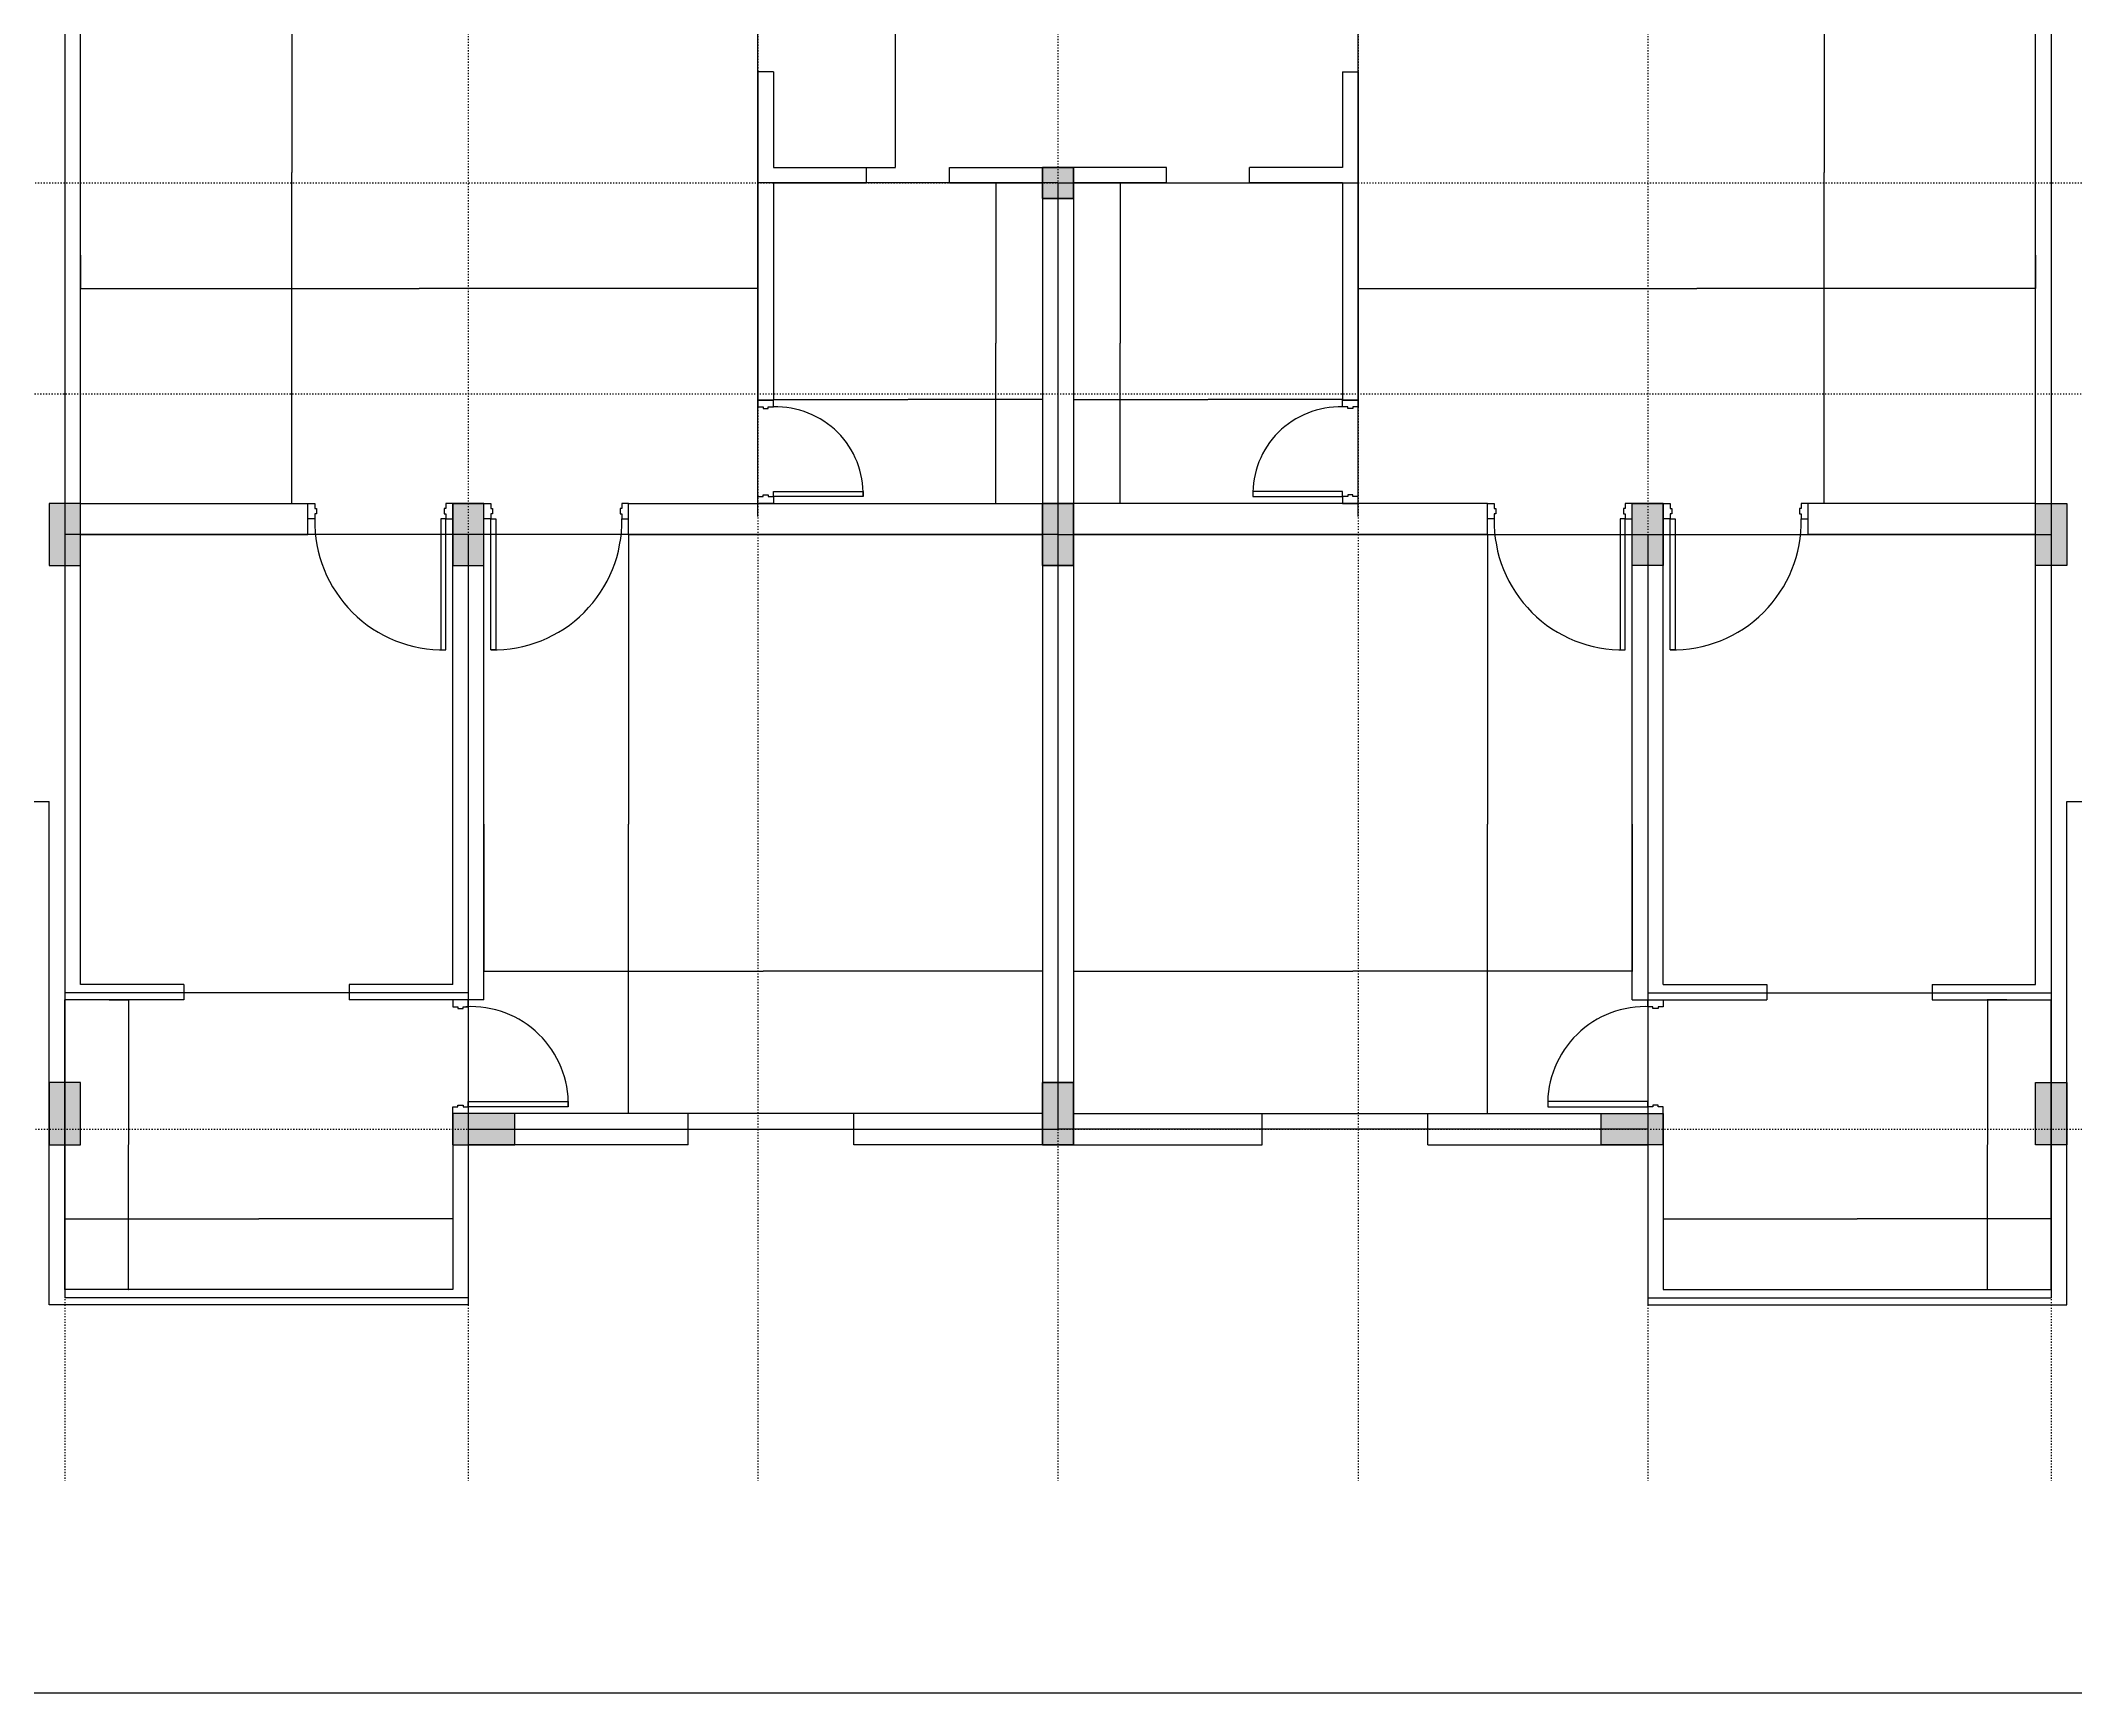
# Model space of a CAD drawing. Header units: metres. Extents: x -72765 to 212724, y -99942 to -66417.
# Drawn here: x 166589 to 188135, y -99452 to -81946 of the extents above; entities that cross this region are included whole.
import ezdxf

# ---------------------------------------------------------------- set-up
doc = ezdxf.new("R2010")
doc.units = ezdxf.units.M
doc.header["$MEASUREMENT"] = 0
doc.linetypes.add('ACAD_ISO03W100', pattern=[30, 12, -18])
for name, color, linetype in [('Beam', 6, 'Continuous'), ('column', 1, 'Continuous'), ('Column_Centreline', 254, 'ACAD_ISO03W100'), ('dim', 192, 'Continuous'), ('Door', 3, 'Continuous')]:
    doc.layers.add(name, color=color, linetype=linetype)
doc.layers.add('Wall', color=7, linetype='Continuous', lineweight=30)
doc.styles.get("Standard").update_dxf_attribs({"font": 'arial.ttf'})
doc.dimstyles.get("Standard").update_dxf_attribs({"dimtxt": 0.18, "dimasz": 0.18, "dimexe": 0.18, "dimexo": 0.0625, "dimgap": 0.09, "dimtad": 0, "dimtih": 1, "dimtoh": 1, "dimdec": 1, "dimzin": 0, "dimdsep": 46, "dimlunit": 4, "dimtxsty": 'Standard', "dimcen": 0.09, "dimadec": 0, "dimazin": 0, "dimtfac": 1, "dimtdec": 1, "dimtofl": 0, "dimtmove": 0, "dimatfit": 3, "dimfxl": 1, "dimtolj": 1, "dimtzin": 0, "dimarcsym": 0})

# ---------------------------------------------------------------- blocks, each defined once
blk = doc.blocks.new('*D383')
at = {"layer": 'Defpoints', "color": 0, "transparency": 16777216}
for p in [(171281.7558657596, -90244.36399178891), (177197.6385513732, -90244.36399178891), (171281.7558657596, -91804.2031534315)]:
    blk.add_point(p, dxfattribs=at)
at = {"layer": 'dim', "color": 0, "lineweight": -2, "transparency": 16777216}
for p, q in [((171281.7558657596, -90244.42649178891), (171281.7558657596, -91804.3831534315)), ((177197.6385513732, -90244.42649178891), (177197.6385513732, -91804.3831534315)), ((171281.9358657596, -91804.2031534315), (174239.380919344, -91804.2031534315)), ((177197.4585513732, -91804.2031534315), (174240.0134977887, -91804.2031534315))]:
    blk.add_line(p, q, dxfattribs=at)
at = {"layer": 'dim', "color": 0, "transparency": 16777216}
for points in [[(171281.9358657596, -91804.1731534315), (171281.9358657596, -91804.2331534315), (171281.7558657596, -91804.2031534315)], [(177197.4585513732, -91804.1731534315), (177197.4585513732, -91804.2331534315), (177197.6385513732, -91804.2031534315)]]:
    blk.add_solid(points, dxfattribs=at)
at = {"layer": 'dim', "color": 0, "transparency": 16777216, "insert": (174239.6972085664, -91804.2031534315), "char_height": 0.18, "attachment_point": 5}
blk.add_mtext("\\A1;493'", dxfattribs=at)
blk = doc.blocks.new('*D384')
at = {"layer": 'Defpoints', "color": 0, "transparency": 16777216}
for p in [(172815.5032287021, -87176.8692659157), (176197.9639308878, -87176.8692659157), (176197.9639308878, -93311.85871766218)]:
    blk.add_point(p, dxfattribs=at)
at = {"layer": 'dim', "color": 0, "lineweight": -2, "transparency": 16777216}
for p, q in [((176197.9014308878, -87176.8692659157), (172815.3232287022, -87176.8692659157)), ((172815.5032287021, -87177.04926591569), (172815.5032287021, -90244.18202725961)), ((172815.5032287021, -93311.67871766219), (172815.5032287021, -90244.54595631827)), ((176197.9014308878, -93311.85871766218), (172815.3232287022, -93311.85871766218))]:
    blk.add_line(p, q, dxfattribs=at)
at = {"layer": 'dim', "color": 0, "transparency": 16777216}
for points in [[(172815.4732287021, -87177.04926591569), (172815.5332287021, -87177.04926591569), (172815.5032287021, -87176.8692659157)], [(172815.4732287021, -93311.67871766219), (172815.5332287021, -93311.67871766219), (172815.5032287021, -93311.85871766218)]]:
    blk.add_solid(points, dxfattribs=at)
at = {"layer": 'dim', "color": 0, "transparency": 16777216, "insert": (172815.5032287021, -90244.36399178898), "char_height": 0.18, "attachment_point": 5}
blk.add_mtext('\\A1;511\'-3"', dxfattribs=at)
blk = doc.blocks.new('*D385')
at = {"layer": 'Defpoints', "color": 0, "transparency": 16777216}
for p in [(167313.7157171311, -92106.77150392637), (167520.689255265, -95174.26622979942), (167520.6892552699, -95174.26622979942)]:
    blk.add_point(p, dxfattribs=at)
at = {"layer": 'dim', "color": 0, "lineweight": -2, "transparency": 16777216}
for p, q in [((167313.7782171311, -92106.77150392637), (167520.8692552699, -92106.77150392637)), ((167520.6892552699, -92106.95150392636), (167520.6892552699, -93640.21659537585)), ((167520.6892552699, -95174.08622979943), (167520.6892552699, -93640.82113834994)), ((167520.751755265, -95174.26622979942), (167520.8692552699, -95174.26622979942))]:
    blk.add_line(p, q, dxfattribs=at)
at = {"layer": 'dim', "color": 0, "transparency": 16777216}
for points in [[(167520.6592552699, -92106.95150392636), (167520.7192552699, -92106.95150392636), (167520.6892552699, -92106.77150392637)], [(167520.6592552699, -95174.08622979943), (167520.7192552699, -95174.08622979943), (167520.6892552699, -95174.26622979942)]]:
    blk.add_solid(points, dxfattribs=at)
at = {"layer": 'dim', "color": 0, "transparency": 16777216, "insert": (167520.6892552699, -93640.51886686294), "char_height": 0.18, "attachment_point": 5}
blk.add_mtext('\\A1;255\'-7{\\H1x;\\S1/2;}"', dxfattribs=at)
blk = doc.blocks.new('*D386')
at = {"layer": 'Defpoints', "color": 0, "transparency": 16777216}
for p in [(166844.8438515513, -94289.74592498629), (170953.0957165593, -94289.74592498629), (166844.8438515513, -94427.29474625498)]:
    blk.add_point(p, dxfattribs=at)
at = {"layer": 'dim', "color": 0, "lineweight": -2, "transparency": 16777216}
for p, q in [((166844.8438515513, -94289.80842498629), (166844.8438515513, -94427.47474625497)), ((170953.0957165593, -94289.80842498629), (170953.0957165593, -94427.47474625497)), ((166845.0238515513, -94427.29474625498), (168898.4351251194, -94427.29474625498)), ((170952.9157165593, -94427.29474625498), (168899.5044429912, -94427.29474625498))]:
    blk.add_line(p, q, dxfattribs=at)
at = {"layer": 'dim', "color": 0, "transparency": 16777216}
for points in [[(166845.0238515513, -94427.26474625498), (166845.0238515513, -94427.32474625498), (166844.8438515513, -94427.29474625498)], [(170952.9157165593, -94427.26474625498), (170952.9157165593, -94427.32474625498), (170953.0957165593, -94427.29474625498)]]:
    blk.add_solid(points, dxfattribs=at)
at = {"layer": 'dim', "color": 0, "transparency": 16777216, "insert": (168898.9697840553, -94427.29474625498), "char_height": 0.18, "attachment_point": 5}
blk.add_mtext('\\A1;342\'-4{\\H1x;\\S1/2;}"', dxfattribs=at)
blk = doc.blocks.new('*D387')
at = {"layer": 'Defpoints', "color": 0, "transparency": 16777216}
for p in [(168554.0023969407, -79836.79260043339), (169248.7986648002, -79836.79260043339), (168554.0023969407, -86848.20911671498)]:
    blk.add_point(p, dxfattribs=at)
at = {"layer": 'dim', "color": 0, "lineweight": -2, "transparency": 16777216}
for p, q in [((168554.0648969407, -79836.79260043339), (169248.9786648002, -79836.79260043339)), ((169248.7986648002, -79836.97260043338), (169248.7986648002, -83342.1985256956)), ((169248.7986648002, -86848.02911671498), (169248.7986648002, -83342.80319145275)), ((168554.0648969407, -86848.20911671498), (169248.9786648002, -86848.20911671498))]:
    blk.add_line(p, q, dxfattribs=at)
at = {"layer": 'dim', "color": 0, "transparency": 16777216}
for points in [[(169248.7686648002, -79836.97260043338), (169248.8286648002, -79836.97260043338), (169248.7986648002, -79836.79260043339)], [(169248.7686648002, -86848.02911671498), (169248.8286648002, -86848.02911671498), (169248.7986648002, -86848.20911671498)]]:
    blk.add_solid(points, dxfattribs=at)
at = {"layer": 'dim', "color": 0, "transparency": 16777216, "insert": (169248.7986648002, -83342.50085857422), "char_height": 0.18, "attachment_point": 5}
blk.add_mtext('\\A1;584\'-3{\\H1x;\\S1/2;}"', dxfattribs=at)
blk = doc.blocks.new('*D388')
at = {"layer": 'Defpoints', "color": 0, "transparency": 16777216}
for p in [(167009.1739261507, -84218.92792310914), (174184.9205170325, -84208.47309689617), (167009.1739261507, -84571.11256860945)]:
    blk.add_point(p, dxfattribs=at)
at = {"layer": 'dim', "color": 0, "lineweight": -2, "transparency": 16777216}
for p, q in [((167009.1739261507, -84218.99042310914), (167009.1739261507, -84571.29256860944)), ((174184.9205170325, -84208.53559689617), (174184.9205170325, -84571.29256860944)), ((167009.3539261507, -84571.11256860945), (170596.4425762983, -84571.11256860945)), ((174184.7405170325, -84571.11256860945), (170597.6518668849, -84571.11256860945))]:
    blk.add_line(p, q, dxfattribs=at)
at = {"layer": 'dim', "color": 0, "transparency": 16777216}
for points in [[(167009.3539261507, -84571.08256860945), (167009.3539261507, -84571.14256860944), (167009.1739261507, -84571.11256860945)], [(174184.7405170325, -84571.08256860945), (174184.7405170325, -84571.14256860944), (174184.9205170325, -84571.11256860945)]]:
    blk.add_solid(points, dxfattribs=at)
at = {"layer": 'dim', "color": 0, "transparency": 16777216, "insert": (170597.0472215916, -84571.11256860945), "char_height": 0.18, "attachment_point": 5}
blk.add_mtext('\\A1;597\'-11{\\H1x;\\S1/2;}"', dxfattribs=at)
blk = doc.blocks.new('*D389')
at = {"layer": 'Defpoints', "color": 0, "transparency": 16777216}
for p in [(174349.2505916334, -85150.13167917788), (177197.6385513732, -85150.13167917788), (174349.2505916334, -85746.61472976336)]:
    blk.add_point(p, dxfattribs=at)
at = {"layer": 'dim', "color": 0, "lineweight": -2, "transparency": 16777216}
for p, q in [((174349.2505916334, -85150.19417917788), (174349.2505916334, -85746.79472976335)), ((177197.6385513732, -85150.19417917788), (177197.6385513732, -85746.79472976335)), ((174349.4305916334, -85746.61472976336), (175772.9083163873, -85746.61472976336)), ((177197.4585513732, -85746.61472976336), (175773.9808266192, -85746.61472976336))]:
    blk.add_line(p, q, dxfattribs=at)
at = {"layer": 'dim', "color": 0, "transparency": 16777216}
for points in [[(174349.4305916334, -85746.58472976336), (174349.4305916334, -85746.64472976336), (174349.2505916334, -85746.61472976336)], [(177197.4585513732, -85746.58472976336), (177197.4585513732, -85746.64472976336), (177197.6385513732, -85746.61472976336)]]:
    blk.add_solid(points, dxfattribs=at)
at = {"layer": 'dim', "color": 0, "transparency": 16777216, "insert": (175773.4445715033, -85746.61472976336), "char_height": 0.18, "attachment_point": 5}
blk.add_mtext('\\A1;237\'-4{\\H1x;\\S1/2;}"', dxfattribs=at)
blk = doc.blocks.new('*D390')
at = {"layer": 'Defpoints', "color": 0, "transparency": 16777216}
for p in [(176640.6361616462, -83452.05424164084), (176704.6483275768, -83452.05424164084), (176640.6361616462, -86848.20911671498)]:
    blk.add_point(p, dxfattribs=at)
at = {"layer": 'dim', "color": 0, "lineweight": -2, "transparency": 16777216}
for p, q in [((176640.6986616462, -83452.05424164084), (176704.8283275768, -83452.05424164084)), ((176704.6483275768, -83452.23424164084), (176704.6483275768, -85149.94971464858)), ((176704.6483275768, -86848.02911671498), (176704.6483275768, -85150.31364370724)), ((176640.6986616462, -86848.20911671498), (176704.8283275768, -86848.20911671498))]:
    blk.add_line(p, q, dxfattribs=at)
at = {"layer": 'dim', "color": 0, "transparency": 16777216}
for points in [[(176704.6183275768, -83452.23424164084), (176704.6783275768, -83452.23424164084), (176704.6483275768, -83452.05424164084)], [(176704.6183275768, -86848.02911671498), (176704.6783275768, -86848.02911671498), (176704.6483275768, -86848.20911671498)]]:
    blk.add_solid(points, dxfattribs=at)
at = {"layer": 'dim', "color": 0, "transparency": 16777216, "insert": (176704.6483275767, -85150.13167917795), "char_height": 0.18, "attachment_point": 5}
blk.add_mtext("\\A1;283'", dxfattribs=at)
blk = doc.blocks.new('*D355')
at = {"layer": 'Defpoints', "color": 0, "transparency": 16777216}
for p in [(177526.2987005735, -90244.36399178891), (183442.1813861855, -90244.36399178891), (183442.1813861855, -91804.2031534315)]:
    blk.add_point(p, dxfattribs=at)
at = {"layer": 'dim', "color": 0, "lineweight": -2, "transparency": 16777216}
for p, q in [((177526.2987005735, -90244.42649178891), (177526.2987005735, -91804.3831534315)), ((183442.1813861855, -90244.42649178891), (183442.1813861855, -91804.3831534315)), ((177526.4787005735, -91804.2031534315), (180483.9237541572, -91804.2031534315)), ((183442.0013861856, -91804.2031534315), (180484.5563326019, -91804.2031534315))]:
    blk.add_line(p, q, dxfattribs=at)
at = {"layer": 'dim', "color": 0, "transparency": 16777216}
for points in [[(177526.4787005735, -91804.1731534315), (177526.4787005735, -91804.2331534315), (177526.2987005735, -91804.2031534315)], [(183442.0013861856, -91804.1731534315), (183442.0013861856, -91804.2331534315), (183442.1813861855, -91804.2031534315)]]:
    blk.add_solid(points, dxfattribs=at)
at = {"layer": 'dim', "color": 0, "transparency": 16777216, "insert": (180484.2400433795, -91804.2031534315), "char_height": 0.18, "attachment_point": 5}
blk.add_mtext("\\A1;493'", dxfattribs=at)
blk = doc.blocks.new('*D356')
at = {"layer": 'Defpoints', "color": 0, "transparency": 16777216}
for p in [(178525.973321059, -87176.8692659157), (181908.4340232528, -87176.8692659157), (178525.973321059, -93311.85871766218)]:
    blk.add_point(p, dxfattribs=at)
at = {"layer": 'dim', "color": 0, "lineweight": -2, "transparency": 16777216}
for p, q in [((178526.035821059, -87176.8692659157), (181908.6140232528, -87176.8692659157)), ((181908.4340232528, -87177.04926591569), (181908.4340232528, -90244.18202725961)), ((181908.4340232528, -93311.67871766219), (181908.4340232528, -90244.54595631827)), ((178526.035821059, -93311.85871766218), (181908.6140232528, -93311.85871766218))]:
    blk.add_line(p, q, dxfattribs=at)
at = {"layer": 'dim', "color": 0, "transparency": 16777216}
for points in [[(181908.4040232528, -87177.04926591569), (181908.4640232528, -87177.04926591569), (181908.4340232528, -87176.8692659157)], [(181908.4040232528, -93311.67871766219), (181908.4640232528, -93311.67871766219), (181908.4340232528, -93311.85871766218)]]:
    blk.add_solid(points, dxfattribs=at)
at = {"layer": 'dim', "color": 0, "transparency": 16777216, "insert": (181908.4340232528, -90244.36399178898), "char_height": 0.18, "attachment_point": 5}
blk.add_mtext('\\A1;511\'-3"', dxfattribs=at)
blk = doc.blocks.new('*D357')
at = {"layer": 'Defpoints', "color": 0, "transparency": 16777216}
for p in [(187410.2215348156, -92106.77150392637), (187203.2479966818, -95174.26622979942), (187203.2479966869, -95174.26622979942)]:
    blk.add_point(p, dxfattribs=at)
at = {"layer": 'dim', "color": 0, "lineweight": -2, "transparency": 16777216}
for p, q in [((187410.1590348156, -92106.77150392637), (187203.0679966869, -92106.77150392637)), ((187203.2479966869, -92106.95150392636), (187203.2479966869, -93640.21659537585)), ((187203.2479966869, -95174.08622979943), (187203.2479966869, -93640.82113834994)), ((187203.3104966818, -95174.26622979942), (187203.4279966869, -95174.26622979942))]:
    blk.add_line(p, q, dxfattribs=at)
at = {"layer": 'dim', "color": 0, "transparency": 16777216}
for points in [[(187203.2179966869, -92106.95150392636), (187203.2779966869, -92106.95150392636), (187203.2479966869, -92106.77150392637)], [(187203.2179966869, -95174.08622979943), (187203.2779966869, -95174.08622979943), (187203.2479966869, -95174.26622979942)]]:
    blk.add_solid(points, dxfattribs=at)
at = {"layer": 'dim', "color": 0, "transparency": 16777216, "insert": (187203.2479966869, -93640.51886686294), "char_height": 0.18, "attachment_point": 5}
blk.add_mtext('\\A1;255\'-7{\\H1x;\\S1/2;}"', dxfattribs=at)
blk = doc.blocks.new('*D358')
at = {"layer": 'Defpoints', "color": 0, "transparency": 16777216}
for p in [(183770.8415353874, -94289.74592498629), (187879.0934003953, -94289.74592498629), (187879.0934003953, -94427.29474625498)]:
    blk.add_point(p, dxfattribs=at)
at = {"layer": 'dim', "color": 0, "lineweight": -2, "transparency": 16777216}
for p, q in [((183770.8415353874, -94289.80842498629), (183770.8415353874, -94427.47474625497)), ((187879.0934003953, -94289.80842498629), (187879.0934003953, -94427.47474625497)), ((183771.0215353874, -94427.29474625498), (185824.4328089555, -94427.29474625498)), ((187878.9134003953, -94427.29474625498), (185825.5021268272, -94427.29474625498))]:
    blk.add_line(p, q, dxfattribs=at)
at = {"layer": 'dim', "color": 0, "transparency": 16777216}
for points in [[(183771.0215353874, -94427.26474625498), (183771.0215353874, -94427.32474625498), (183770.8415353874, -94427.29474625498)], [(187878.9134003953, -94427.26474625498), (187878.9134003953, -94427.32474625498), (187879.0934003953, -94427.29474625498)]]:
    blk.add_solid(points, dxfattribs=at)
at = {"layer": 'dim', "color": 0, "transparency": 16777216, "insert": (185824.9674678913, -94427.29474625498), "char_height": 0.18, "attachment_point": 5}
blk.add_mtext('\\A1;342\'-4{\\H1x;\\S1/2;}"', dxfattribs=at)
blk = doc.blocks.new('*D359')
at = {"layer": 'Defpoints', "color": 0, "transparency": 16777216}
for p in [(185475.1385871594, -79836.79260043339), (186169.9348550061, -79836.79260043339), (186169.9348550061, -86848.20911671498)]:
    blk.add_point(p, dxfattribs=at)
at = {"layer": 'dim', "color": 0, "lineweight": -2, "transparency": 16777216}
for p, q in [((186169.8723550061, -79836.79260043339), (185474.9585871594, -79836.79260043339)), ((185475.1385871594, -79836.97260043338), (185475.1385871594, -83342.1985256956)), ((185475.1385871594, -86848.02911671498), (185475.1385871594, -83342.80319145275)), ((186169.8723550061, -86848.20911671498), (185474.9585871594, -86848.20911671498))]:
    blk.add_line(p, q, dxfattribs=at)
at = {"layer": 'dim', "color": 0, "transparency": 16777216}
for points in [[(185475.1085871594, -79836.97260043338), (185475.1685871594, -79836.97260043338), (185475.1385871594, -79836.79260043339)], [(185475.1085871594, -86848.02911671498), (185475.1685871594, -86848.02911671498), (185475.1385871594, -86848.20911671498)]]:
    blk.add_solid(points, dxfattribs=at)
at = {"layer": 'dim', "color": 0, "transparency": 16777216, "insert": (185475.1385871593, -83342.50085857422), "char_height": 0.18, "attachment_point": 5}
blk.add_mtext('\\A1;584\'-3{\\H1x;\\S1/2;}"', dxfattribs=at)
blk = doc.blocks.new('*D360')
at = {"layer": 'Defpoints', "color": 0, "transparency": 16777216}
for p in [(180539.0167349127, -84208.47309689617), (187714.7633257959, -84218.92792310914), (187714.7633257959, -84571.11256860945)]:
    blk.add_point(p, dxfattribs=at)
at = {"layer": 'dim', "color": 0, "lineweight": -2, "transparency": 16777216}
for p, q in [((180539.0167349127, -84208.53559689617), (180539.0167349127, -84571.29256860944)), ((187714.7633257959, -84218.99042310914), (187714.7633257959, -84571.29256860944)), ((180539.1967349127, -84571.11256860945), (184126.285385061, -84571.11256860945)), ((187714.5833257959, -84571.11256860945), (184127.4946756476, -84571.11256860945))]:
    blk.add_line(p, q, dxfattribs=at)
at = {"layer": 'dim', "color": 0, "transparency": 16777216}
for points in [[(180539.1967349127, -84571.08256860945), (180539.1967349127, -84571.14256860944), (180539.0167349127, -84571.11256860945)], [(187714.5833257959, -84571.08256860945), (187714.5833257959, -84571.14256860944), (187714.7633257959, -84571.11256860945)]]:
    blk.add_solid(points, dxfattribs=at)
at = {"layer": 'dim', "color": 0, "transparency": 16777216, "insert": (184126.8900303543, -84571.11256860945), "char_height": 0.18, "attachment_point": 5}
blk.add_mtext('\\A1;597\'-11{\\H1x;\\S1/2;}"', dxfattribs=at)
blk = doc.blocks.new('*D361')
at = {"layer": 'Defpoints', "color": 0, "transparency": 16777216}
for p in [(177526.2987005735, -85150.13167917788), (180374.6866603133, -85150.13167917788), (180374.6866603133, -85746.61472976336)]:
    blk.add_point(p, dxfattribs=at)
at = {"layer": 'dim', "color": 0, "lineweight": -2, "transparency": 16777216}
for p, q in [((177526.2987005735, -85150.19417917788), (177526.2987005735, -85746.79472976335)), ((180374.6866603133, -85150.19417917788), (180374.6866603133, -85746.79472976335)), ((177526.4787005735, -85746.61472976336), (178949.9564253274, -85746.61472976336)), ((180374.5066603133, -85746.61472976336), (178951.0289355594, -85746.61472976336))]:
    blk.add_line(p, q, dxfattribs=at)
at = {"layer": 'dim', "color": 0, "transparency": 16777216}
for points in [[(177526.4787005735, -85746.58472976336), (177526.4787005735, -85746.64472976336), (177526.2987005735, -85746.61472976336)], [(180374.5066603133, -85746.58472976336), (180374.5066603133, -85746.64472976336), (180374.6866603133, -85746.61472976336)]]:
    blk.add_solid(points, dxfattribs=at)
at = {"layer": 'dim', "color": 0, "transparency": 16777216, "insert": (178950.4926804434, -85746.61472976336), "char_height": 0.18, "attachment_point": 5}
blk.add_mtext('\\A1;237\'-4{\\H1x;\\S1/2;}"', dxfattribs=at)
blk = doc.blocks.new('*D362')
at = {"layer": 'Defpoints', "color": 0, "transparency": 16777216}
for p in [(178019.2889243796, -83452.05424164084), (178083.3010903003, -83452.05424164084), (178083.3010903003, -86848.20911671498)]:
    blk.add_point(p, dxfattribs=at)
at = {"layer": 'dim', "color": 0, "lineweight": -2, "transparency": 16777216}
for p, q in [((178083.2385903003, -83452.05424164084), (178019.1089243796, -83452.05424164084)), ((178019.2889243796, -83452.23424164084), (178019.2889243796, -85149.94971464858)), ((178019.2889243796, -86848.02911671498), (178019.2889243796, -85150.31364370724)), ((178083.2385903003, -86848.20911671498), (178019.1089243796, -86848.20911671498))]:
    blk.add_line(p, q, dxfattribs=at)
at = {"layer": 'dim', "color": 0, "transparency": 16777216}
for points in [[(178019.2589243796, -83452.23424164084), (178019.3189243796, -83452.23424164084), (178019.2889243796, -83452.05424164084)], [(178019.2589243796, -86848.02911671498), (178019.3189243796, -86848.02911671498), (178019.2889243796, -86848.20911671498)]]:
    blk.add_solid(points, dxfattribs=at)
at = {"layer": 'dim', "color": 0, "transparency": 16777216, "insert": (178019.2889243795, -85150.13167917795), "char_height": 0.18, "attachment_point": 5}
blk.add_mtext("\\A1;283'", dxfattribs=at)
blk = doc.blocks.new('*D366')
at = {"layer": 'Defpoints', "color": 0, "transparency": 16777216}
for p in [(174422.2861803447, -76057.20088462502), (174349.2505916335, -83287.72416704067), (175640.2911135854, -83287.72416704067)]:
    blk.add_point(p, dxfattribs=at)
at = {"layer": 'dim', "color": 0, "lineweight": -2, "transparency": 16777216}
for p, q in [((174422.3486803447, -76057.20088462502), (175640.4711135854, -76057.20088462502)), ((175640.2911135854, -76057.38088462502), (175640.2911135854, -79672.1602543458)), ((175640.2911135854, -83287.54416704067), (175640.2911135854, -79672.76479731989)), ((174349.3130916335, -83287.72416704067), (175640.4711135854, -83287.72416704067))]:
    blk.add_line(p, q, dxfattribs=at)
at = {"layer": 'dim', "color": 0, "transparency": 16777216}
for points in [[(175640.2611135854, -76057.38088462502), (175640.3211135854, -76057.38088462502), (175640.2911135854, -76057.20088462502)], [(175640.2611135854, -83287.54416704067), (175640.3211135854, -83287.54416704067), (175640.2911135854, -83287.72416704067)]]:
    blk.add_solid(points, dxfattribs=at)
at = {"layer": 'dim', "color": 0, "transparency": 16777216, "insert": (175640.2911135853, -79672.46252583289), "char_height": 0.18, "attachment_point": 5}
blk.add_mtext('\\A1;602\'-6{\\H1x;\\S1/2;}"', dxfattribs=at)

msp = doc.modelspace()

# ---------------------------------------------------------------- hatches: boundary and pattern name
at = {"layer": 'column'}
h = msp.add_hatch(color=256, dxfattribs=at)
h.dxf.hatch_style = 1
h.paths.add_polyline_path([(177526.2987005735, -83287.72416704064), (177197.6385513732, -83287.72416704064), (177197.6385513732, -83616.38431624135), (177526.2987005735, -83616.38431624135)])
h = msp.add_hatch(color=256, dxfattribs=at)
h.dxf.hatch_style = 1
h.paths.add_polyline_path([(177197.6385513732, -83287.72416704064), (177526.2987005735, -83287.72416704064), (177526.2987005735, -83616.38431624135), (177197.6385513732, -83616.38431624135)])
h = msp.add_hatch(color=256, dxfattribs=at)
h.dxf.hatch_style = 1
h.paths.add_polyline_path([(166680.5137769504, -86848.20911671495), (167009.1739261507, -86848.20911671495), (167009.1739261507, -87505.52941511637), (166680.5137769504, -87505.52941511637)])
h = msp.add_hatch(color=256, dxfattribs=at)
h.dxf.hatch_style = 1
h.paths.add_polyline_path([(170953.0957165593, -86848.20911671495), (171281.7558657596, -86848.20911671495), (171281.7558657596, -87505.52941511637), (170953.0957165593, -87505.52941511637)])
h = msp.add_hatch(color=256, dxfattribs=at)
h.dxf.hatch_style = 1
h.paths.add_polyline_path([(177526.2987005735, -86848.20911671495), (177197.6385513732, -86848.20911671495), (177197.6385513732, -87505.52941511637), (177526.2987005735, -87505.52941511637)])
h = msp.add_hatch(color=256, dxfattribs=at)
h.dxf.hatch_style = 1
h.paths.add_polyline_path([(177197.6385513732, -86848.20911671495), (177526.2987005735, -86848.20911671495), (177526.2987005735, -87505.52941511637), (177197.6385513732, -87505.52941511637)])
h = msp.add_hatch(color=256, dxfattribs=at)
h.dxf.hatch_style = 1
h.paths.add_polyline_path([(183770.8415353874, -86848.20911671495), (183442.1813861855, -86848.20911671495), (183442.1813861855, -87505.52941511637), (183770.8415353874, -87505.52941511637)])
h = msp.add_hatch(color=256, dxfattribs=at)
h.dxf.hatch_style = 1
h.paths.add_polyline_path([(188043.4234749963, -86848.20911671495), (187714.7633257959, -86848.20911671495), (187714.7633257959, -87505.52941511637), (188043.4234749963, -87505.52941511637)])
h = msp.add_hatch(color=256, dxfattribs=at)
h.dxf.hatch_style = 1
h.paths.add_polyline_path([(166680.5137769504, -92983.19856846145), (167009.1739261507, -92983.19856846145), (167009.1739261507, -93640.51886686287), (166680.5137769504, -93640.51886686287)])
h = msp.add_hatch(color=256, dxfattribs=at)
h.dxf.hatch_style = 1
h.paths.add_polyline_path([(177526.2987005735, -92983.19856846145), (177197.6385513732, -92983.19856846145), (177197.6385513732, -93640.51886686287), (177526.2987005735, -93640.51886686287)])
h = msp.add_hatch(color=256, dxfattribs=at)
h.dxf.hatch_style = 1
h.paths.add_polyline_path([(177197.6385513732, -92983.19856846145), (177526.2987005735, -92983.19856846145), (177526.2987005735, -93640.51886686287), (177197.6385513732, -93640.51886686287)])
h = msp.add_hatch(color=256, dxfattribs=at)
h.dxf.hatch_style = 1
h.paths.add_polyline_path([(188043.4234749963, -92983.19856846145), (187714.7633257959, -92983.19856846145), (187714.7633257959, -93640.51886686287), (188043.4234749963, -93640.51886686287)])
h = msp.add_hatch(color=256, dxfattribs=at)
h.dxf.hatch_style = 1
h.paths.add_polyline_path([(171610.4160149614, -93311.85871766215), (171610.4160149614, -93640.51886686287), (170953.0957165593, -93640.51886686287), (170953.0957165593, -93311.85871766215)])
h = msp.add_hatch(color=256, dxfattribs=at)
h.dxf.hatch_style = 1
h.paths.add_polyline_path([(183113.5212369852, -93311.85871766215), (183113.5212369852, -93640.51886686287), (183770.8415353874, -93640.51886686287), (183770.8415353874, -93311.85871766215)])

# ---------------------------------------------------------------- linework, layer by layer
for p, q in [((163174.80551881, -90006.93955799572), (166680.5137769504, -90006.93955799572)), ((188043.4234749963, -90006.93955799572), (191549.1317331367, -90006.93955799572))]:
    msp.add_line(p, q)
at = {"layer": 'Beam'}
for p, q in [((174184.9205170325, -86986.79276150752), (174184.9205170325, -72168.05578574997)), ((180539.0167349142, -86986.79276150752), (180539.0167349142, -72168.05578574997)), ((166844.8438515513, -79672.46252583282), (166844.8438515513, -87176.86926591453)), ((187879.0934003953, -79672.46252583282), (187879.0934003953, -87176.86926591453)), ((177361.9686259726, -83452.05424164081), (174184.9205170325, -83452.05424164081)), ((177361.9686259726, -83452.05424164081), (177361.9686259726, -87176.86926591567)), ((177361.9686259726, -83452.05424164081), (180539.0167349142, -83452.05424164081)), ((177361.9686259726, -83452.05424164081), (177361.9686259726, -87176.86926591567)), ((166844.8438515513, -87176.86926591453), (166844.8438515513, -95262.49477132708)), ((177361.9686259726, -87176.86926591529), (166844.8438515513, -87176.8692659168)), ((171117.4257911602, -87176.86926591567), (171117.4257911602, -95262.49477132708)), ((177361.9686259726, -87176.86926591567), (177361.9686259726, -93476.1887922642)), ((177361.9686259726, -87176.86926591529), (187879.0934003953, -87176.8692659168)), ((177361.9686259726, -87176.86926591567), (177361.9686259726, -93476.1887922642)), ((183606.5114607865, -87176.86926591567), (183606.5114607865, -95262.49477132708)), ((187879.0934003953, -87176.86926591453), (187879.0934003953, -95262.49477132708)), ((171117.4257911602, -92033.7215822823), (166844.8438515513, -92033.72158228117)), ((183606.5114607865, -92033.7215822823), (187879.0934003953, -92033.72158228117)), ((171117.4257911602, -93476.1887922642), (177361.9686259726, -93476.1887922642)), ((183606.5114607865, -93476.1887922642), (177361.9686259726, -93476.1887922642)), ((171117.4257911602, -95262.49477132708), (166844.8438515513, -95262.49477132708)), ((183606.5114607865, -95262.49477132708), (187879.0934003953, -95262.49477132708))]:
    msp.add_line(p, q, dxfattribs=at)
at = {"layer": 'Beam', "color": 3}
msp.add_lwpolyline([(146767.1284748781, -66620.56367874902), (210502.3512124661, -66620.56367874902), (210502.3512124661, -99452.15198313876), (146767.1284748781, -99452.15198313874)], close=True, dxfattribs=at)
at = {"layer": 'column'}
for points in [[(177197.6385513732, -83287.72416704064), (177526.2987005735, -83287.72416704064), (177526.2987005735, -83616.38431624135), (177197.6385513732, -83616.38431624135)], [(177526.2987005735, -83287.72416704064), (177197.6385513732, -83287.72416704064), (177197.6385513732, -83616.38431624135), (177526.2987005735, -83616.38431624135)], [(167009.1739261507, -86848.20911671495), (166680.5137769504, -86848.20911671495), (166680.5137769504, -87505.52941511637), (167009.1739261507, -87505.52941511637)], [(171281.7558657596, -86848.20911671495), (170953.0957165593, -86848.20911671495), (170953.0957165593, -87505.52941511637), (171281.7558657596, -87505.52941511637)], [(177197.6385513732, -86848.20911671495), (177526.2987005735, -86848.20911671495), (177526.2987005735, -87505.52941511637), (177197.6385513732, -87505.52941511637)], [(177526.2987005735, -86848.20911671495), (177197.6385513732, -86848.20911671495), (177197.6385513732, -87505.52941511637), (177526.2987005735, -87505.52941511637)], [(183442.1813861855, -86848.20911671495), (183770.8415353874, -86848.20911671495), (183770.8415353874, -87505.52941511637), (183442.1813861855, -87505.52941511637)], [(187714.7633257959, -86848.20911671495), (188043.4234749963, -86848.20911671495), (188043.4234749963, -87505.52941511637), (187714.7633257959, -87505.52941511637)], [(167009.1739261507, -92983.19856846145), (166680.5137769504, -92983.19856846145), (166680.5137769504, -93640.51886686287), (167009.1739261507, -93640.51886686287)], [(177197.6385513732, -92983.19856846145), (177526.2987005735, -92983.19856846145), (177526.2987005735, -93640.51886686287), (177197.6385513732, -93640.51886686287)], [(177526.2987005735, -92983.19856846145), (177197.6385513732, -92983.19856846145), (177197.6385513732, -93640.51886686287), (177526.2987005735, -93640.51886686287)], [(187714.7633257959, -92983.19856846145), (188043.4234749963, -92983.19856846145), (188043.4234749963, -93640.51886686287), (187714.7633257959, -93640.51886686287)], [(171610.4160149614, -93640.51886686287), (171610.4160149614, -93311.85871766215), (170953.0957165593, -93311.85871766215), (170953.0957165593, -93640.51886686287)], [(183113.5212369852, -93640.51886686287), (183113.5212369852, -93311.85871766215), (183770.8415353874, -93311.85871766215), (183770.8415353874, -93640.51886686287)]]:
    msp.add_lwpolyline(points, close=True, dxfattribs=at)
at = {"layer": 'Column_Centreline'}
for p, q in [((166844.8438515513, -69087.05138329235), (166844.8438515513, -97202.8051729409)), ((171117.4257911602, -69087.05138329197), (171117.4257911602, -97202.80517294053)), ((174184.9205170325, -69087.05138329083), (174184.9205170325, -97202.80517293939)), ((177361.9686259726, -69087.05138329083), (177361.9686259726, -97202.80517293939)), ((180539.0167349127, -69087.05138329083), (180539.0167349127, -97202.80517293939)), ((183606.5114607865, -69087.05138329121), (183606.5114607865, -97202.80517293977)), ((187879.0934003953, -69087.05138329235), (187879.0934003953, -97202.8051729409)), ((153120.6589434016, -83452.05424164081), (206023.2925504129, -83452.05424164081)), ((147624.6644393001, -85686.68673714134), (212723.9029358737, -85686.68673714134)), ((149943.6108344615, -93476.1887922642), (202846.2444414728, -93476.1887922642))]:
    msp.add_line(p, q, dxfattribs=at)
at = {"layer": 'Door'}
for points in [[(174349.2505916334, -85752.6752860458), (174184.9205170325, -85752.6752860458), (174184.9205170325, -85825.71087475702), (174239.6972085671, -85825.71087475702), (174239.6972085671, -85843.96977193511), (174294.4739001003, -85843.96977193511), (174294.4739001003, -85825.71087475702), (174349.2505916334, -85825.71087475702), (174349.2505916334, -85752.6752860458)], [(180374.6866603133, -85752.6752860458), (180539.0167349127, -85752.6752860458), (180539.0167349127, -85825.71087475702), (180484.2400433795, -85825.71087475702), (180484.2400433795, -85843.96977193511), (180429.4633518464, -85843.96977193511), (180429.4633518464, -85825.71087475702), (180374.6866603133, -85825.71087475702), (180374.6866603133, -85752.6752860458)], [(174349.2505916334, -86848.20911671495), (174184.9205170325, -86848.20911671495), (174184.9205170325, -86775.17352800372), (174239.6972085671, -86775.17352800372), (174239.6972085671, -86756.91463082601), (174294.4739001003, -86756.91463082601), (174294.4739001003, -86775.17352800372), (174349.2505916334, -86775.17352800372), (174349.2505916334, -86848.20911671495)], [(180374.6866603133, -86848.20911671495), (180539.0167349127, -86848.20911671495), (180539.0167349127, -86775.17352800372), (180484.2400433795, -86775.17352800372), (180484.2400433795, -86756.91463082601), (180429.4633518464, -86756.91463082601), (180429.4633518464, -86775.17352800372), (180374.6866603133, -86775.17352800372), (180374.6866603133, -86848.20911671495)], [(169419.3483536224, -87012.53919131513), (169419.3483536224, -86848.20911671495), (169492.3839423347, -86848.20911671495), (169492.3839423347, -86902.98580824847), (169510.6428395124, -86902.98580824847), (169510.6428395124, -86957.76249978198), (169492.3839423347, -86957.76249978198), (169492.3839423347, -87012.53919131513), (169419.3483536224, -87012.53919131513)], [(170953.0957165593, -87012.53919131513), (170953.0957165593, -86848.20911671495), (170880.0601278484, -86848.20911671495), (170880.0601278484, -86902.98580824847), (170861.8012306707, -86902.98580824847), (170861.8012306707, -86957.76249978198), (170880.0601278484, -86957.76249978198), (170880.0601278484, -87012.53919131513), (170953.0957165593, -87012.53919131513)], [(171281.7558657596, -87012.53919131513), (171281.7558657596, -86848.20911671495), (171354.791454472, -86848.20911671495), (171354.791454472, -86902.98580824847), (171373.0503516497, -86902.98580824847), (171373.0503516497, -86957.76249978198), (171354.791454472, -86957.76249978198), (171354.791454472, -87012.53919131513), (171281.7558657596, -87012.53919131513)], [(172815.5032286965, -87012.53919131513), (172815.5032286965, -86848.20911671495), (172742.4676399857, -86848.20911671495), (172742.4676399857, -86902.98580824847), (172724.2087428079, -86902.98580824847), (172724.2087428079, -86957.76249978198), (172742.4676399857, -86957.76249978198), (172742.4676399857, -87012.53919131513), (172815.5032286965, -87012.53919131513)], [(181908.4340232502, -87012.53919131513), (181908.4340232502, -86848.20911671495), (181981.469611961, -86848.20911671495), (181981.469611961, -86902.98580824847), (181999.7285091387, -86902.98580824847), (181999.7285091387, -86957.76249978198), (181981.469611961, -86957.76249978198), (181981.469611961, -87012.53919131513), (181908.4340232502, -87012.53919131513)], [(183442.1813861855, -87012.53919131513), (183442.1813861855, -86848.20911671495), (183369.1457974747, -86848.20911671495), (183369.1457974747, -86902.98580824847), (183350.886900297, -86902.98580824847), (183350.886900297, -86957.76249978198), (183369.1457974747, -86957.76249978198), (183369.1457974747, -87012.53919131513), (183442.1813861855, -87012.53919131513)], [(183770.8415353874, -87012.53919131513), (183770.8415353874, -86848.20911671495), (183843.8771240982, -86848.20911671495), (183843.8771240982, -86902.98580824847), (183862.1360212759, -86902.98580824847), (183862.1360212759, -86957.76249978198), (183843.8771240982, -86957.76249978198), (183843.8771240982, -87012.53919131513), (183770.8415353874, -87012.53919131513)], [(185304.5888983243, -87012.53919131513), (185304.5888983243, -86848.20911671495), (185231.5533096119, -86848.20911671495), (185231.5533096119, -86902.98580824847), (185213.2944124342, -86902.98580824847), (185213.2944124342, -86957.76249978198), (185231.5533096119, -86957.76249978198), (185231.5533096119, -87012.53919131513), (185304.5888983243, -87012.53919131513)], [(171117.4257911602, -92106.77150392634), (170953.0957165593, -92106.77150392634), (170953.0957165593, -92179.80709263757), (171007.8724080924, -92179.80709263757), (171007.8724080924, -92198.06598981528), (171062.649099627, -92198.06598981528), (171062.649099627, -92179.80709263757), (171117.4257911602, -92179.80709263757), (171117.4257911602, -92106.77150392634)], [(183606.5114607865, -92106.77150392634), (183770.8415353874, -92106.77150392634), (183770.8415353874, -92179.80709263757), (183716.0648438543, -92179.80709263757), (183716.0648438543, -92198.06598981528), (183661.2881523196, -92198.06598981528), (183661.2881523196, -92179.80709263757), (183606.5114607865, -92179.80709263757), (183606.5114607865, -92106.77150392634)], [(171117.4257911602, -93311.85871766215), (170953.0957165593, -93311.85871766215), (170953.0957165593, -93238.82312895093), (171007.8724080924, -93238.82312895093), (171007.8724080924, -93220.56423177283), (171062.649099627, -93220.56423177283), (171062.649099627, -93238.82312895093), (171117.4257911602, -93238.82312895093), (171117.4257911602, -93311.85871766215)], [(183606.5114607865, -93311.85871766215), (183770.8415353874, -93311.85871766215), (183770.8415353874, -93238.82312895093), (183716.0648438543, -93238.82312895093), (183716.0648438543, -93220.56423177283), (183661.2881523196, -93220.56423177283), (183661.2881523196, -93238.82312895093), (183606.5114607865, -93238.82312895093), (183606.5114607865, -93311.85871766215)]]:
    msp.add_lwpolyline(points, dxfattribs=at)
for points in [[(174349.2505916334, -86775.17352800372), (174349.2505916334, -86720.39683647022), (175298.7132448805, -86720.39683647022), (175298.7132448805, -86775.17352800372)], [(180374.6866603133, -86775.17352800372), (180374.6866603133, -86720.39683647022), (179425.2240070662, -86720.39683647022), (179425.2240070662, -86775.17352800372)], [(170880.0601278484, -88400.21537682919), (170880.0601278484, -87012.53919131513), (170825.2834363153, -87012.53919131513), (170825.2834363153, -88400.21537682919)], [(171354.791454472, -88400.21537682919), (171354.791454472, -87012.53919131513), (171409.5681460051, -87012.53919131513), (171409.5681460051, -88400.21537682919)], [(183369.1457974747, -88400.21537682919), (183369.1457974747, -87012.53919131513), (183314.3691059416, -87012.53919131513), (183314.3691059416, -88400.21537682919)], [(183843.8771240982, -88400.21537682919), (183843.8771240982, -87012.53919131513), (183898.6538156314, -87012.53919131513), (183898.6538156314, -88400.21537682919)], [(171117.4257911602, -93238.82312895093), (171117.4257911602, -93184.0464374174), (172176.4418274736, -93184.0464374174), (172176.4418274736, -93238.82312895093)], [(183606.5114607865, -93238.82312895093), (183606.5114607865, -93184.0464374174), (182547.4954244731, -93184.0464374174), (182547.4954244731, -93238.82312895093)]]:
    msp.add_lwpolyline(points, close=True, dxfattribs=at)
for centre, radius, start, end in [((174376.6389374007, -86747.78518223678), 922.4809754125534, 358.2986453943851, 91.70135460478153), ((180347.2983145459, -86747.78518223678), 922.4809754125534, 88.29864539521847, 181.7013546056149), ((170852.6717820811, -87039.92753708207), 1360.563533411207, 178.8465495490793, 271.1534504534383), ((171382.1798002378, -87039.92753708207), 1360.563533411207, 268.8465495465617, 1.153450450920746), ((183341.7574517089, -87039.92753708207), 1360.563533411207, 178.8465495490793, 271.1534504534383), ((183871.2654698656, -87039.92753708207), 1360.563533411207, 268.8465495465617, 1.153450450920746), ((171143.7784431794, -93211.43478318398), 1033.026517929552, 358.4807548561683, 92.98203664947485), ((183580.1588087673, -93211.43478318398), 1033.026517929552, 87.01796335052518, 181.5192451438317)]:
    msp.add_arc(centre, radius, start, end, dxfattribs=at)
at = {"layer": 'Wall'}
for p, q in [((167009.1739261507, -86848.20911671495), (167009.1739261507, -81589.64672950357)), ((187714.7633257959, -86848.20911671495), (187714.7633257959, -81589.64672950357)), ((174184.9205170325, -82274.35537367195), (174184.9205170325, -85752.6752860458)), ((174349.2505916334, -82274.35537367195), (174184.9205170325, -82274.35537367195)), ((174349.2505916334, -82274.35537367195), (174349.2505916334, -83287.72416704064)), ((180374.6866603133, -82274.35537367195), (180374.6866603133, -83287.72416704064)), ((180374.6866603133, -82274.35537367195), (180539.0167349127, -82274.35537367195)), ((180539.0167349127, -82274.35537367195), (180539.0167349127, -85752.6752860458)), ((174349.2505916334, -83287.72416704064), (175335.2310392359, -83287.72416704064)), ((175335.2310392359, -83452.05424164081), (175335.2310392359, -83287.72416704064)), ((176211.6581037706, -83287.72416704064), (177526.2987005735, -83287.72416704064)), ((176211.6581037706, -83452.05424164081), (176211.6581037706, -83287.72416704064)), ((178512.279148176, -83287.72416704064), (177197.6385513732, -83287.72416704064)), ((177197.6385513732, -83287.72416704064), (177197.6385513732, -93640.51886686287)), ((177526.2987005735, -83287.72416704064), (177526.2987005735, -93640.51886686287)), ((178512.279148176, -83452.05424164081), (178512.279148176, -83287.72416704064)), ((180374.6866603133, -83287.72416704064), (179388.7062127107, -83287.72416704064)), ((179388.7062127107, -83452.05424164081), (179388.7062127107, -83287.72416704064)), ((174349.2505916334, -83452.05424164081), (175335.2310392359, -83452.05424164081)), ((174349.2505916334, -83452.05424164081), (174349.2505916334, -85752.6752860458)), ((176211.6581037706, -83452.05424164081), (177197.6385513732, -83452.05424164081)), ((177197.6385513732, -83452.05424164081), (177197.6385513732, -86848.20911671495)), ((178512.279148176, -83452.05424164081), (177526.2987005735, -83452.05424164081)), ((177526.2987005735, -83452.05424164081), (177526.2987005735, -86848.20911671495)), ((180374.6866603133, -83452.05424164081), (179388.7062127107, -83452.05424164081)), ((180374.6866603133, -83452.05424164081), (180374.6866603133, -85752.6752860458)), ((174184.9205170325, -85752.6752860458), (174349.2505916334, -85752.6752860458)), ((180539.0167349127, -85752.6752860458), (180374.6866603133, -85752.6752860458)), ((167009.1739261507, -86848.20911671495), (169419.3483536224, -86848.20911671495)), ((169419.3483536224, -87176.86926591567), (169419.3483536224, -86848.20911671495)), ((170953.0957165593, -91942.44142932579), (170953.0957165593, -86848.20911671495)), ((170953.0957165593, -86848.20911671495), (171281.7558657596, -86848.20911671495)), ((171281.7558657596, -92106.77150392634), (171281.7558657596, -86848.20911671495)), ((172815.5032286965, -87176.86926591567), (172815.5032286965, -86848.20911671495)), ((172815.5032286965, -86848.20911671495), (174184.9205170325, -86848.20911671495)), ((174184.9205170325, -86848.20911671495), (177197.6385513732, -86848.20911671495)), ((174184.9205170325, -86848.20911671495), (174349.2505916334, -86848.20911671495)), ((180539.0167349127, -86848.20911671495), (177526.2987005735, -86848.20911671495)), ((180539.0167349127, -86848.20911671495), (180374.6866603133, -86848.20911671495)), ((181908.4340232502, -86848.20911671495), (180539.0167349127, -86848.20911671495)), ((181908.4340232502, -87176.86926591567), (181908.4340232502, -86848.20911671495)), ((183442.1813861855, -92106.77150392634), (183442.1813861855, -86848.20911671495)), ((183770.8415353874, -86848.20911671495), (183442.1813861855, -86848.20911671495)), ((183770.8415353874, -91942.44142932579), (183770.8415353874, -86848.20911671495)), ((185304.5888983243, -87176.86926591567), (185304.5888983243, -86848.20911671495)), ((187714.7633257959, -86848.20911671495), (185304.5888983243, -86848.20911671495)), ((167009.1739261507, -87176.86926591567), (169419.3483536224, -87176.86926591567)), ((167009.1739261507, -91942.44142932579), (167009.1739261507, -87176.86926591567)), ((172815.5032286965, -87176.86926591567), (177197.6385513732, -87176.86926591567)), ((177197.6385513732, -87176.86926591567), (177197.6385513732, -93311.85871766215)), ((181908.4340232502, -87176.86926591567), (177526.2987005735, -87176.86926591567)), ((177526.2987005735, -87176.86926591567), (177526.2987005735, -93311.85871766215)), ((187714.7633257959, -87176.86926591567), (185304.5888983243, -87176.86926591567)), ((187714.7633257959, -91942.44142932579), (187714.7633257959, -87176.86926591567)), ((166680.5137769504, -95338.59630439994), (166680.5137769504, -90006.93955799572)), ((188043.4234749963, -95338.59630439994), (188043.4234749963, -90006.93955799572)), ((168104.7077568195, -91942.44142932579), (167009.1739261507, -91942.44142932579)), ((168104.7077568195, -91942.44142932579), (168104.7077568195, -92106.77150392634)), ((170953.0957165593, -91942.44142932579), (169857.5618858905, -91942.44142932579)), ((169857.5618858905, -91942.44142932579), (169857.5618858905, -92106.77150392634)), ((183770.8415353874, -91942.44142932579), (184866.3753660562, -91942.44142932579)), ((184866.3753660562, -91942.44142932579), (184866.3753660562, -92106.77150392634)), ((186619.2294951271, -91942.44142932579), (187714.7633257959, -91942.44142932579)), ((186619.2294951271, -91942.44142932579), (186619.2294951271, -92106.77150392634)), ((168104.7077568195, -92106.77150392634), (166844.8438515513, -92106.77150392634)), ((166844.8438515513, -95174.2662297994), (166844.8438515513, -92106.77150392634)), ((170953.0957165593, -92106.77150392634), (169857.5618858905, -92106.77150392634)), ((171281.7558657596, -92106.77150392634), (170953.0957165593, -92106.77150392634)), ((183442.1813861855, -92106.77150392634), (183770.8415353874, -92106.77150392634)), ((183770.8415353874, -92106.77150392634), (184866.3753660562, -92106.77150392634)), ((186619.2294951271, -92106.77150392634), (187879.0934003953, -92106.77150392634)), ((187879.0934003953, -95174.2662297994), (187879.0934003953, -92106.77150392634)), ((173445.4351813314, -93311.85871766215), (170953.0957165593, -93311.85871766215)), ((170953.0957165593, -93640.51886686287), (170953.0957165593, -93311.85871766215)), ((173445.4351813314, -93640.51886686287), (173445.4351813314, -93311.85871766215)), ((177197.6385513732, -93311.85871766215), (175198.2893104023, -93311.85871766215)), ((175198.2893104023, -93640.51886686287), (175198.2893104023, -93311.85871766215)), ((177526.2987005735, -93311.85871766215), (179525.6479415443, -93311.85871766215)), ((179525.6479415443, -93640.51886686287), (179525.6479415443, -93311.85871766215)), ((181278.5020706153, -93311.85871766215), (183770.8415353874, -93311.85871766215)), ((181278.5020706153, -93640.51886686287), (181278.5020706153, -93311.85871766215)), ((183770.8415353874, -93640.51886686287), (183770.8415353874, -93311.85871766215)), ((170953.0957165593, -93640.51886686287), (170953.0957165593, -95174.2662297994)), ((173445.4351813314, -93640.51886686287), (171117.4257911602, -93640.51886686287)), ((171117.4257911602, -93640.51886686287), (171117.4257911602, -95338.59630439994)), ((177526.2987005735, -93640.51886686287), (175198.2893104023, -93640.51886686287)), ((177197.6385513732, -93640.51886686287), (179525.6479415443, -93640.51886686287)), ((181278.5020706153, -93640.51886686287), (183606.5114607865, -93640.51886686287)), ((183606.5114607865, -93640.51886686287), (183606.5114607865, -95338.59630439994)), ((183770.8415353874, -93640.51886686287), (183770.8415353874, -95174.2662297994)), ((170953.0957165593, -95174.2662297994), (166844.8438515513, -95174.2662297994)), ((183770.8415353874, -95174.2662297994), (187879.0934003953, -95174.2662297994)), ((171117.4257911602, -95338.59630439994), (166680.5137769504, -95338.59630439994)), ((183606.5114607865, -95338.59630439994), (188043.4234749963, -95338.59630439994))]:
    msp.add_line(p, q, dxfattribs=at)

# ---------------------------------------------------------------- dimensions: what is measured, and where the dimension line sits
at = {"layer": 'dim'}
for base, p1, p2, angle, picture, middle in [((175640.2911135854, -83287.72416704067), (174422.2861803447, -76057.200884625), (174349.2505916334, -83287.72416704064), 90, '*D366', (175640.2911135853, -79672.46252583289)), ((169248.7986648002, -79836.79260043339), (168554.0023969406, -86848.20911671495), (168554.0023969406, -79836.79260043336), 270, '*D387', (169248.7986648002, -83342.50085857422)), ((185475.1385871594, -79836.79260043339), (186169.9348550061, -86848.20911671495), (186169.9348550061, -79836.79260043336), 270, '*D359', (185475.1385871593, -83342.50085857422)), ((176704.6483275768, -83452.05424164084), (176640.6361616462, -86848.20911671495), (176640.6361616462, -83452.05424164081), 270, '*D390', (176704.6483275767, -85150.13167917795)), ((178019.2889243796, -83452.05424164084), (178083.3010903002, -86848.20911671495), (178083.3010903002, -83452.05424164081), 270, '*D362', (178019.2889243795, -85150.13167917795)), ((167009.1739261507, -84571.11256860945), (174184.9205170325, -84208.47309689617), (167009.1739261507, -84218.92792310914), 180, '*D388', (170597.0472215916, -84571.11256860945)), ((174349.2505916334, -85746.61472976336), (177197.6385513732, -85150.13167917788), (174349.2505916334, -85150.13167917788), 180, '*D389', (175773.4445715033, -85746.61472976336)), ((172815.5032287021, -87176.8692659157), (176197.9639308878, -93311.85871766215), (176197.9639308878, -87176.86926591567), 270, '*D384', (172815.5032287021, -90244.36399178898)), ((181908.4340232528, -87176.8692659157), (178525.9733210589, -93311.85871766215), (178525.9733210589, -87176.86926591567), 270, '*D356', (181908.4340232528, -90244.36399178898)), ((171281.7558657596, -91804.2031534315), (177197.6385513732, -90244.36399178891), (171281.7558657596, -90244.36399178891), 180, '*D383', (174239.6972085664, -91804.2031534315)), ((167520.6892552699, -95174.26622979942), (167313.7157171311, -92106.77150392634), (167520.6892552649, -95174.2662297994), 270, '*D385', (167520.6892552699, -93640.51886686294)), ((187203.2479966869, -95174.26622979942), (187410.2215348156, -92106.77150392634), (187203.2479966817, -95174.2662297994), 270, '*D357', (187203.2479966869, -93640.51886686294)), ((166844.8438515513, -94427.29474625498), (170953.0957165593, -94289.74592498629), (166844.8438515513, -94289.74592498629), 180, '*D386', (168898.9697840553, -94427.29474625498))]:
    dim = msp.add_linear_dim(base=base, p1=p1, p2=p2, angle=angle, dimstyle='Standard', dxfattribs=at)
    dim.commit()
    dim.dimension.update_dxf_attribs({"geometry": picture, "text_midpoint": middle})
for base, p1, p2, picture, middle in [((187714.7633257959, -84571.11256860945), (180539.0167349127, -84208.47309689617), (187714.7633257959, -84218.92792310914), '*D360', (184126.8900303543, -84571.11256860945)), ((180374.6866603133, -85746.61472976336), (177526.2987005735, -85150.13167917788), (180374.6866603133, -85150.13167917788), '*D361', (178950.4926804434, -85746.61472976336)), ((183442.1813861855, -91804.2031534315), (177526.2987005735, -90244.36399178891), (183442.1813861855, -90244.36399178891), '*D355', (180484.2400433795, -91804.2031534315)), ((187879.0934003953, -94427.29474625498), (183770.8415353874, -94289.74592498629), (187879.0934003953, -94289.74592498629), '*D358', (185824.9674678913, -94427.29474625498))]:
    dim = msp.add_linear_dim(base=base, p1=p1, p2=p2, dimstyle='Standard', dxfattribs=at)
    dim.commit()
    dim.dimension.update_dxf_attribs({"geometry": picture, "text_midpoint": middle})

doc.saveas('drawing.dxf')
